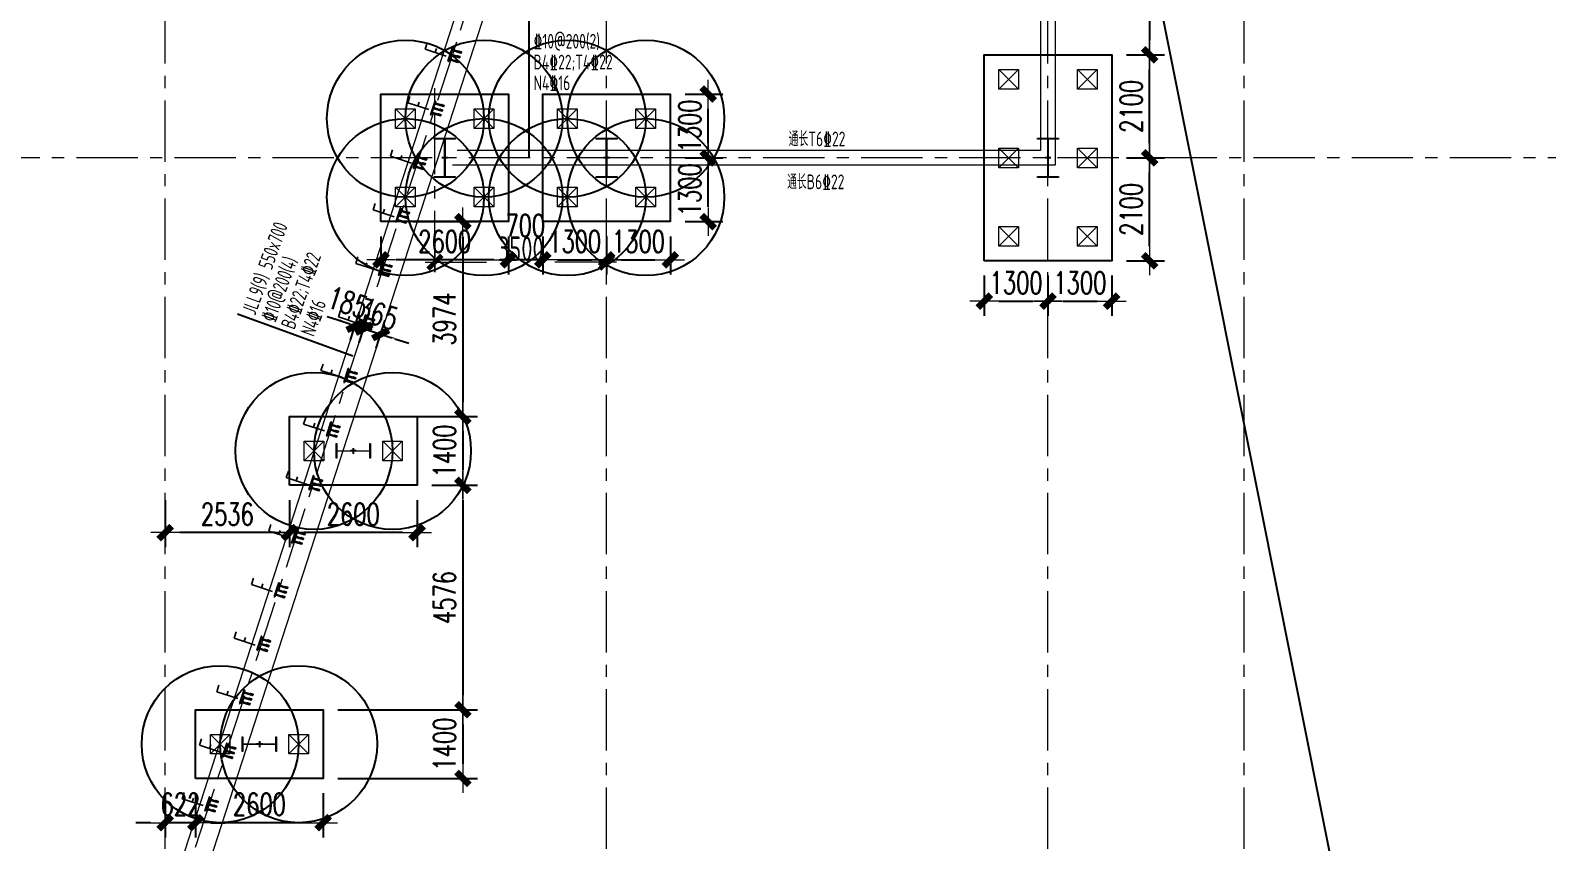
# Model space of a CAD drawing. Extents: x -1201378 to 2367219, y -619313 to 244905.
# Drawn here: x -270507 to -239591, y -233285 to -216749 of the extents above; entities that cross this region are included whole.
import ezdxf

# ---------------------------------------------------------------- set-up
doc = ezdxf.new("R2010")
doc.units = 0
doc.header["$LTSCALE"] = 1000
doc.linetypes.add('CENTER', pattern=[2, 1.25, -0.25, 0.25, -0.25])
doc.layers.get('0').update_dxf_attribs({"linetype": 'CONTINUOUS'})
doc.layers.get('Defpoints').update_dxf_attribs({"linetype": 'CONTINUOUS'})
for name, color, linetype in [('!ZN1-填充-8', 8, 'CONTINUOUS'), ('2钢材断面', 2, 'CONTINUOUS'), ('30预埋件', 30, 'CONTINUOUS'), ('40钢材投影', 40, 'CONTINUOUS'), ('A-WINDOW', 140, 'CONTINUOUS'), ('ALT_CEN-0-30', 1, 'CENTER'), ('S-DOTE1', 140, 'CENTER'), ('S-HATCH1-W', 252, 'CONTINUOUS'), ('S-SKL-H', 151, 'CONTINUOUS'), ('结构轮廓线', 1, 'CONTINUOUS')]:
    doc.layers.add(name, color=color, linetype=linetype)
for name, color, linetype, lineweight in [('S-axis', 111, 'CONTINUOUS', 0), ('S-bkl', 4, 'CONTINUOUS', 0), ('S-col', 2, 'CONTINUOUS', 0), ('S-dim', 81, 'CONTINUOUS', 0), ('S-dote', 5, 'CENTER', 0), ('S-zhuang', 1, 'CONTINUOUS', 0)]:
    doc.layers.add(name, color=color, linetype=linetype, lineweight=lineweight)
doc.styles.add('DHTEXT-1', font='romans.shx', dxfattribs={"width": 0.7, "bigfont": 'chinese.shx'})
doc.styles.add('SS1', font='tj-romans1.shx', dxfattribs={"width": 0.7, "bigfont": 'tj-hztxt1.shx'})
doc.styles.add('TSSD_Dimension', font='tssdeng.shx', dxfattribs={"width": 0.7, "bigfont": 'hztxt.shx'})
doc.styles.add('样式 1', font='yjkeng.shx', dxfattribs={"width": 0.7, "height": 300, "bigfont": 'yjkchn.shx'})
doc.dimstyles.new('S-150-ARCHI', dxfattribs={"dimscale": 150, "dimtxt": 3, "dimasz": 2, "dimexe": 2, "dimexo": 2, "dimgap": 1, "dimtad": 1, "dimdec": 0, "dimzin": 0, "dimdsep": 46, "dimtxsty": 'SS1', "dimblk1": 'TT', "dimblk2": 'TT', "dimsah": 1, "dimcen": 1, "dimclrd": 256, "dimclre": 256, "dimclrt": 256, "dimadec": 0, "dimazin": 0, "dimtfac": 1, "dimtdec": 0, "dimtix": 1, "dimtmove": 2, "dimatfit": 0, "dimldrblk": 'TT', "dimfxl": 2, "dimtolj": 1, "dimtzin": 0, "dimarcsym": 0})
doc.dimstyles.new('TSSD_200_200', dxfattribs={"dimtxt": 500, "dimasz": 200, "dimexe": 200, "dimexo": 500, "dimgap": 200, "dimtad": 1, "dimdec": 0, "dimzin": 0, "dimdsep": 46, "dimtxsty": 'TSSD_Dimension', "dimblk": 'ARCHTICK', "dimcen": 0, "dimdle": 200, "dimclrt": 7, "dimadec": 0, "dimazin": 0, "dimtfac": 1, "dimtdec": 0, "dimtix": 1, "dimtmove": 2, "dimatfit": 3, "dimfxl": 1, "dimtolj": 1, "dimtzin": 0, "dimarcsym": 0})

# ---------------------------------------------------------------- blocks, each defined once
blk = doc.blocks.new('w42343243')
at = {"layer": 'S-col'}
blk.add_lwpolyline([(-165069, 621020), (-164639, 621020), (-164639, 621002), (-164848, 621002), (-164848, 620238), (-164639, 620238), (-164639, 620220), (-165069, 620220), (-165069, 620238), (-164860, 620238), (-164860, 621002), (-165069, 621002)], close=True, dxfattribs=at)
blk = doc.blocks.new('42343')
at = {"layer": 'A-WINDOW'}
for p in [(-142300, -35800), (-139000, -35800), (-130000, -35800)]:
    blk.add_blockref('w42343243', p, dxfattribs=at)
blk = doc.blocks.new('_ArchTick')
at = {"color": 0, "linetype": 'ByBlock', "const_width": 0.5}
blk.add_lwpolyline([(-0.71, -0.71), (0.71, 0.71)], dxfattribs=at)
blk = doc.blocks.new('*D484')
at = {"layer": 'Defpoints', "color": 0, "transparency": 16777216}
for p in [(-262258, -320438), (-258758, -320438), (-258758, -321476)]:
    blk.add_point(p, dxfattribs=at)
at = {"layer": 'S-axis', "color": 0, "lineweight": -2, "transparency": 16777216}
for p, q in [((-262258, -320938), (-262258, -321676)), ((-258758, -320938), (-258758, -321676)), ((-262458, -321476), (-261207, -321476)), ((-258558, -321476), (-259810, -321476))]:
    blk.add_line(p, q, dxfattribs=at)
at = {"layer": 'S-axis', "color": 0, "lineweight": -2, "transparency": 16777216, "xscale": 200, "yscale": 200, "zscale": 200, "rotation": 180}
blk.add_blockref('_ArchTick', (-262258, -321476), dxfattribs=at)
at = {"layer": 'S-axis', "color": 0, "lineweight": -2, "transparency": 16777216, "xscale": 200, "yscale": 200, "zscale": 200}
blk.add_blockref('_ArchTick', (-258758, -321476), dxfattribs=at)
at = {"layer": 'S-axis', "color": 7, "transparency": 16777216, "insert": (-260508, -321201), "char_height": 500, "attachment_point": 5, "style": 'TSSD_Dimension'}
blk.add_mtext('\\A1;3500', dxfattribs=at)
blk = doc.blocks.new('nt66')
at = {"layer": 'S-col'}
blk.add_lwpolyline([(-195790, 766820), (-195490, 766820), (-195490, 766808), (-195636, 766808), (-195636, 766132), (-195490, 766132), (-195490, 766120), (-195790, 766120), (-195790, 766132), (-195644, 766132), (-195644, 766808), (-195790, 766808)], close=True, dxfattribs=at)
blk = doc.blocks.new('S-ZHUANG-400')
at = {"layer": 'S-zhuang'}
for p, q in [((200, -200), (-200, 200)), ((-200, -200), (200, 200))]:
    blk.add_line(p, q, dxfattribs=at)
blk.add_lwpolyline([(-200, 200), (200, 200), (200, -200), (-200, -200)], close=True, dxfattribs=at)
blk = doc.blocks.new('CT6')
at = {"layer": 'S-DOTE1', "ltscale": 0.25}
for p, q in [((-233328, -322445), (-233328, -322565)), ((-233268, -322505), (-233388, -322505))]:
    blk.add_line(p, q, dxfattribs=at)
at = {"layer": 'S-HATCH1-W'}
blk.add_lwpolyline([(-234628, -324605), (-234628, -320405), (-232028, -320405), (-232028, -324605)], close=True, dxfattribs=at)
at = {"layer": 'S-zhuang', "rotation": 90.00000000000001}
for p in [(-234128, -320905), (-232528, -320905), (-234128, -322505), (-232528, -322505), (-234128, -324105), (-232528, -324105)]:
    blk.add_blockref('S-ZHUANG-400', p, dxfattribs=at)
blk = doc.blocks.new('CT4')
at = {"layer": 'Defpoints'}
for centre in [(-100831, -168442), (-99231, -168442), (-100831, -170042), (-99231, -170042)]:
    blk.add_circle(centre, 1600, dxfattribs=at)
at = {"layer": 'S-DOTE1', "ltscale": 0.25}
for p, q in [((-99971, -169242), (-100091, -169242)), ((-100031, -169182), (-100031, -169302))]:
    blk.add_line(p, q, dxfattribs=at)
at = {"layer": 'S-HATCH1-W'}
blk.add_lwpolyline([(-101331, -170542), (-101331, -167942), (-98731, -167942), (-98731, -170542)], close=True, dxfattribs=at)
at = {"layer": 'S-zhuang', "rotation": 90.00000000000001}
for p in [(-100831, -168442), (-99231, -168442), (-100831, -170042), (-99231, -170042)]:
    blk.add_blockref('S-ZHUANG-400', p, dxfattribs=at)
blk = doc.blocks.new('CT2')
at = {"layer": 'Defpoints'}
for centre in [(-193625, -186366), (-193625, -187966)]:
    blk.add_circle(centre, 1600, dxfattribs=at)
at = {"layer": 'S-DOTE1', "ltscale": 0.25}
for p, q in [((-193565, -187166), (-193685, -187166)), ((-193625, -187226), (-193625, -187106))]:
    blk.add_line(p, q, dxfattribs=at)
at = {"layer": 'S-HATCH1-W'}
blk.add_lwpolyline([(-194325, -185866), (-192925, -185866), (-192925, -188466), (-194325, -188466)], close=True, dxfattribs=at)
at = {"layer": 'S-zhuang'}
for p in [(-193625, -186366), (-193625, -187966)]:
    blk.add_blockref('S-ZHUANG-400', p, dxfattribs=at)
blk = doc.blocks.new('TT')
blk.add_line((-0.97, 0), (0.97, 0))
at = {"const_width": 0.45}
blk.add_lwpolyline([(-0.44, -0.44), (0.44, 0.44)], dxfattribs=at)
blk = doc.blocks.new('*D1741')
at = {"layer": 'Defpoints', "color": 0, "transparency": 16777216}
for p in [(-251058, -221448), (-249758, -221448), (-249758, -222269)]:
    blk.add_point(p, dxfattribs=at)
at = {"layer": 'S-dim', "lineweight": -2, "transparency": 16777216}
for p, q in [((-251058, -221748), (-251058, -222569)), ((-249758, -221748), (-249758, -222569)), ((-250758, -222269), (-250058, -222269))]:
    blk.add_line(p, q, dxfattribs=at)
at = {"layer": 'S-dim', "lineweight": -2, "transparency": 16777216, "xscale": 300, "yscale": 300, "zscale": 300, "rotation": 180}
blk.add_blockref('TT', (-251058, -222269), dxfattribs=at)
at = {"layer": 'S-dim', "lineweight": -2, "transparency": 16777216, "xscale": 300, "yscale": 300, "zscale": 300}
blk.add_blockref('TT', (-249758, -222269), dxfattribs=at)
at = {"layer": 'S-dim', "transparency": 16777216, "insert": (-250408, -221894), "char_height": 450, "attachment_point": 5, "style": 'SS1'}
blk.add_mtext('\\A1;1300', dxfattribs=at)
blk = doc.blocks.new('*D1742')
at = {"layer": 'Defpoints', "color": 0, "transparency": 16777216}
for p in [(-249758, -221448), (-248458, -221448), (-248458, -222269)]:
    blk.add_point(p, dxfattribs=at)
at = {"layer": 'S-dim', "lineweight": -2, "transparency": 16777216}
for p, q in [((-249758, -221748), (-249758, -222569)), ((-248458, -221748), (-248458, -222569)), ((-249458, -222269), (-248758, -222269))]:
    blk.add_line(p, q, dxfattribs=at)
at = {"layer": 'S-dim', "lineweight": -2, "transparency": 16777216, "xscale": 300, "yscale": 300, "zscale": 300, "rotation": 180}
blk.add_blockref('TT', (-249758, -222269), dxfattribs=at)
at = {"layer": 'S-dim', "lineweight": -2, "transparency": 16777216, "xscale": 300, "yscale": 300, "zscale": 300}
blk.add_blockref('TT', (-248458, -222269), dxfattribs=at)
at = {"layer": 'S-dim', "transparency": 16777216, "insert": (-249108, -221894), "char_height": 450, "attachment_point": 5, "style": 'SS1'}
blk.add_mtext('\\A1;1300', dxfattribs=at)
blk = doc.blocks.new('*D1743')
at = {"layer": 'Defpoints', "color": 0, "transparency": 16777216}
for p in [(-248458, -219348), (-247686, -219348), (-248458, -221448)]:
    blk.add_point(p, dxfattribs=at)
at = {"layer": 'S-dim', "lineweight": -2, "transparency": 16777216}
for p, q in [((-248158, -219348), (-247386, -219348)), ((-247686, -221148), (-247686, -219648)), ((-248158, -221448), (-247386, -221448))]:
    blk.add_line(p, q, dxfattribs=at)
at = {"layer": 'S-dim', "lineweight": -2, "transparency": 16777216, "xscale": 300, "yscale": 300, "zscale": 300}
for p, rotation in [((-247686, -219348), 90), ((-247686, -221448), 270)]:
    blk.add_blockref('TT', p, dxfattribs=dict(at, rotation=rotation))
at = {"layer": 'S-dim', "transparency": 16777216, "insert": (-248061, -220398), "char_height": 450, "attachment_point": 5, "rotation": 90, "style": 'SS1'}
blk.add_mtext('\\A1;2100', dxfattribs=at)
blk = doc.blocks.new('*D1744')
at = {"layer": 'Defpoints', "color": 0, "transparency": 16777216}
for p in [(-248458, -217248), (-247686, -217248), (-248458, -219348)]:
    blk.add_point(p, dxfattribs=at)
at = {"layer": 'S-dim', "lineweight": -2, "transparency": 16777216}
for p, q in [((-248158, -217248), (-247386, -217248)), ((-247686, -219048), (-247686, -217548)), ((-248158, -219348), (-247386, -219348))]:
    blk.add_line(p, q, dxfattribs=at)
at = {"layer": 'S-dim', "lineweight": -2, "transparency": 16777216, "xscale": 300, "yscale": 300, "zscale": 300}
for p, rotation in [((-247686, -217248), 90), ((-247686, -219348), 270)]:
    blk.add_blockref('TT', p, dxfattribs=dict(at, rotation=rotation))
at = {"layer": 'S-dim', "transparency": 16777216, "insert": (-248061, -218298), "char_height": 450, "attachment_point": 5, "rotation": 90, "style": 'SS1'}
blk.add_mtext('\\A1;2100', dxfattribs=at)
blk = doc.blocks.new('*D1753')
at = {"layer": 'Defpoints', "color": 0, "transparency": 16777216}
for p in [(-260058, -220648), (-258758, -220648), (-258758, -221427)]:
    blk.add_point(p, dxfattribs=at)
at = {"layer": 'S-dim', "lineweight": -2, "transparency": 16777216}
for p, q in [((-260058, -220948), (-260058, -221727)), ((-258758, -220948), (-258758, -221727)), ((-259758, -221427), (-259058, -221427))]:
    blk.add_line(p, q, dxfattribs=at)
at = {"layer": 'S-dim', "lineweight": -2, "transparency": 16777216, "xscale": 300, "yscale": 300, "zscale": 300, "rotation": 180}
blk.add_blockref('TT', (-260058, -221427), dxfattribs=at)
at = {"layer": 'S-dim', "lineweight": -2, "transparency": 16777216, "xscale": 300, "yscale": 300, "zscale": 300}
blk.add_blockref('TT', (-258758, -221427), dxfattribs=at)
at = {"layer": 'S-dim', "transparency": 16777216, "insert": (-259408, -221052), "char_height": 450, "attachment_point": 5, "style": 'SS1'}
blk.add_mtext('\\A1;1300', dxfattribs=at)
blk = doc.blocks.new('*D1754')
at = {"layer": 'Defpoints', "color": 0, "transparency": 16777216}
for p in [(-258758, -220648), (-257458, -220648), (-257458, -221427)]:
    blk.add_point(p, dxfattribs=at)
at = {"layer": 'S-dim', "lineweight": -2, "transparency": 16777216}
for p, q in [((-258758, -220948), (-258758, -221727)), ((-257458, -220948), (-257458, -221727)), ((-258458, -221427), (-257758, -221427))]:
    blk.add_line(p, q, dxfattribs=at)
at = {"layer": 'S-dim', "lineweight": -2, "transparency": 16777216, "xscale": 300, "yscale": 300, "zscale": 300, "rotation": 180}
blk.add_blockref('TT', (-258758, -221427), dxfattribs=at)
at = {"layer": 'S-dim', "lineweight": -2, "transparency": 16777216, "xscale": 300, "yscale": 300, "zscale": 300}
blk.add_blockref('TT', (-257458, -221427), dxfattribs=at)
at = {"layer": 'S-dim', "transparency": 16777216, "insert": (-258108, -221052), "char_height": 450, "attachment_point": 5, "style": 'SS1'}
blk.add_mtext('\\A1;1300', dxfattribs=at)
blk = doc.blocks.new('*D1755')
at = {"layer": 'Defpoints', "color": 0, "transparency": 16777216}
for p in [(-257458, -219348), (-256687, -219348), (-257458, -220648)]:
    blk.add_point(p, dxfattribs=at)
at = {"layer": 'S-dim', "lineweight": -2, "transparency": 16777216}
for p, q in [((-257158, -219348), (-256387, -219348)), ((-256687, -220348), (-256687, -219648)), ((-257158, -220648), (-256387, -220648))]:
    blk.add_line(p, q, dxfattribs=at)
at = {"layer": 'S-dim', "lineweight": -2, "transparency": 16777216, "xscale": 300, "yscale": 300, "zscale": 300}
for p, rotation in [((-256687, -219348), 90), ((-256687, -220648), 270)]:
    blk.add_blockref('TT', p, dxfattribs=dict(at, rotation=rotation))
at = {"layer": 'S-dim', "transparency": 16777216, "insert": (-257062, -219998), "char_height": 450, "attachment_point": 5, "rotation": 90, "style": 'SS1'}
blk.add_mtext('\\A1;1300', dxfattribs=at)
blk = doc.blocks.new('*D1756')
at = {"layer": 'Defpoints', "color": 0, "transparency": 16777216}
for p in [(-257458, -218048), (-256687, -218048), (-257458, -219348)]:
    blk.add_point(p, dxfattribs=at)
at = {"layer": 'S-dim', "lineweight": -2, "transparency": 16777216}
for p, q in [((-257158, -218048), (-256387, -218048)), ((-256687, -219048), (-256687, -218348)), ((-257158, -219348), (-256387, -219348))]:
    blk.add_line(p, q, dxfattribs=at)
at = {"layer": 'S-dim', "lineweight": -2, "transparency": 16777216, "xscale": 300, "yscale": 300, "zscale": 300}
for p, rotation in [((-256687, -218048), 90), ((-256687, -219348), 270)]:
    blk.add_blockref('TT', p, dxfattribs=dict(at, rotation=rotation))
at = {"layer": 'S-dim', "transparency": 16777216, "insert": (-257062, -218698), "char_height": 450, "attachment_point": 5, "rotation": 90, "style": 'SS1'}
blk.add_mtext('\\A1;1300', dxfattribs=at)
blk = doc.blocks.new('*D1757')
at = {"layer": 'Defpoints', "color": 0, "transparency": 16777216}
for p in [(-260758, -220648), (-260058, -220648), (-260758, -221427)]:
    blk.add_point(p, dxfattribs=at)
at = {"layer": 'S-dim', "lineweight": -2, "transparency": 16777216}
for p, q in [((-260758, -220948), (-260758, -221727)), ((-260058, -220948), (-260058, -221727)), ((-261058, -221427), (-261358, -221427)), ((-260058, -221427), (-260758, -221427)), ((-259758, -221427), (-259458, -221427))]:
    blk.add_line(p, q, dxfattribs=at)
at = {"layer": 'S-dim', "lineweight": -2, "transparency": 16777216, "xscale": 300, "yscale": 300, "zscale": 300}
blk.add_blockref('TT', (-260758, -221427), dxfattribs=at)
at = {"layer": 'S-dim', "lineweight": -2, "transparency": 16777216, "xscale": 300, "yscale": 300, "zscale": 300, "rotation": 180}
blk.add_blockref('TT', (-260058, -221427), dxfattribs=at)
at = {"layer": 'S-dim', "transparency": 16777216, "insert": (-260415, -220726), "char_height": 450, "attachment_point": 5, "style": 'SS1'}
blk.add_mtext('\\A1;700', dxfattribs=at)
blk = doc.blocks.new('*D1758')
at = {"layer": 'Defpoints', "color": 0, "transparency": 16777216}
for p in [(-263358, -220648), (-260758, -220648), (-263358, -221427)]:
    blk.add_point(p, dxfattribs=at)
at = {"layer": 'S-dim', "lineweight": -2, "transparency": 16777216}
for p, q in [((-263358, -220948), (-263358, -221727)), ((-260758, -220948), (-260758, -221727)), ((-261058, -221427), (-263058, -221427))]:
    blk.add_line(p, q, dxfattribs=at)
at = {"layer": 'S-dim', "lineweight": -2, "transparency": 16777216, "xscale": 300, "yscale": 300, "zscale": 300, "rotation": 180}
blk.add_blockref('TT', (-263358, -221427), dxfattribs=at)
at = {"layer": 'S-dim', "lineweight": -2, "transparency": 16777216, "xscale": 300, "yscale": 300, "zscale": 300}
blk.add_blockref('TT', (-260758, -221427), dxfattribs=at)
at = {"layer": 'S-dim', "transparency": 16777216, "insert": (-262058, -221052), "char_height": 450, "attachment_point": 5, "style": 'SS1'}
blk.add_mtext('\\A1;2600', dxfattribs=at)
blk = doc.blocks.new('*D1768')
at = {"layer": 'Defpoints', "color": 0, "transparency": 16777216}
for p in [(-267136, -231998), (-264536, -231998), (-267136, -232899)]:
    blk.add_point(p, dxfattribs=at)
at = {"layer": 'S-dim', "lineweight": -2, "transparency": 16777216}
for p, q in [((-267136, -232298), (-267136, -233199)), ((-264536, -232298), (-264536, -233199)), ((-264836, -232899), (-266836, -232899))]:
    blk.add_line(p, q, dxfattribs=at)
at = {"layer": 'S-dim', "lineweight": -2, "transparency": 16777216, "xscale": 300, "yscale": 300, "zscale": 300, "rotation": 180}
blk.add_blockref('TT', (-267136, -232899), dxfattribs=at)
at = {"layer": 'S-dim', "lineweight": -2, "transparency": 16777216, "xscale": 300, "yscale": 300, "zscale": 300}
blk.add_blockref('TT', (-264536, -232899), dxfattribs=at)
at = {"layer": 'S-dim', "transparency": 16777216, "insert": (-265836, -232524), "char_height": 450, "attachment_point": 5, "style": 'SS1'}
blk.add_mtext('\\A1;2600', dxfattribs=at)
blk = doc.blocks.new('*D1769')
at = {"layer": 'Defpoints', "color": 0, "transparency": 16777216}
for p in [(-267758, -231998), (-267136, -231998), (-267758, -232899)]:
    blk.add_point(p, dxfattribs=at)
at = {"layer": 'S-dim', "lineweight": -2, "transparency": 16777216}
for p, q in [((-267758, -232298), (-267758, -233199)), ((-267136, -232298), (-267136, -233199)), ((-268058, -232899), (-268358, -232899)), ((-267136, -232899), (-267758, -232899)), ((-266836, -232899), (-266536, -232899))]:
    blk.add_line(p, q, dxfattribs=at)
at = {"layer": 'S-dim', "lineweight": -2, "transparency": 16777216, "xscale": 300, "yscale": 300, "zscale": 300}
blk.add_blockref('TT', (-267758, -232899), dxfattribs=at)
at = {"layer": 'S-dim', "lineweight": -2, "transparency": 16777216, "xscale": 300, "yscale": 300, "zscale": 300, "rotation": 180}
blk.add_blockref('TT', (-267136, -232899), dxfattribs=at)
at = {"layer": 'S-dim', "transparency": 16777216, "insert": (-267447, -232524), "char_height": 450, "attachment_point": 5, "style": 'SS1'}
blk.add_mtext('\\A1;622', dxfattribs=at)
blk = doc.blocks.new('*D1770')
at = {"layer": 'Defpoints', "color": 0, "transparency": 16777216}
for p in [(-265222, -226022), (-262622, -226022), (-265222, -226986)]:
    blk.add_point(p, dxfattribs=at)
at = {"layer": 'S-dim', "lineweight": -2, "transparency": 16777216}
for p, q in [((-265222, -226322), (-265222, -227286)), ((-262622, -226322), (-262622, -227286)), ((-262922, -226986), (-264922, -226986))]:
    blk.add_line(p, q, dxfattribs=at)
at = {"layer": 'S-dim', "lineweight": -2, "transparency": 16777216, "xscale": 300, "yscale": 300, "zscale": 300, "rotation": 180}
blk.add_blockref('TT', (-265222, -226986), dxfattribs=at)
at = {"layer": 'S-dim', "lineweight": -2, "transparency": 16777216, "xscale": 300, "yscale": 300, "zscale": 300}
blk.add_blockref('TT', (-262622, -226986), dxfattribs=at)
at = {"layer": 'S-dim', "transparency": 16777216, "insert": (-263922, -226611), "char_height": 450, "attachment_point": 5, "style": 'SS1'}
blk.add_mtext('\\A1;2600', dxfattribs=at)
blk = doc.blocks.new('*D1771')
at = {"layer": 'Defpoints', "color": 0, "transparency": 16777216}
for p in [(-267758, -226022), (-265222, -226022), (-267758, -226986)]:
    blk.add_point(p, dxfattribs=at)
at = {"layer": 'S-dim', "lineweight": -2, "transparency": 16777216}
for p, q in [((-267758, -226322), (-267758, -227286)), ((-265222, -226322), (-265222, -227286)), ((-265522, -226986), (-267458, -226986))]:
    blk.add_line(p, q, dxfattribs=at)
at = {"layer": 'S-dim', "lineweight": -2, "transparency": 16777216, "xscale": 300, "yscale": 300, "zscale": 300, "rotation": 180}
blk.add_blockref('TT', (-267758, -226986), dxfattribs=at)
at = {"layer": 'S-dim', "lineweight": -2, "transparency": 16777216, "xscale": 300, "yscale": 300, "zscale": 300}
blk.add_blockref('TT', (-265222, -226986), dxfattribs=at)
at = {"layer": 'S-dim', "transparency": 16777216, "insert": (-266490, -226611), "char_height": 450, "attachment_point": 5, "style": 'SS1'}
blk.add_mtext('\\A1;2536', dxfattribs=at)
blk = doc.blocks.new('*D1772')
at = {"layer": 'Defpoints', "color": 0, "transparency": 16777216}
for p in [(-263002, -220648), (-263002, -224622), (-261688, -224622)]:
    blk.add_point(p, dxfattribs=at)
at = {"layer": 'S-dim', "lineweight": -2, "transparency": 16777216}
for p, q in [((-262702, -220648), (-261388, -220648)), ((-261688, -220948), (-261688, -224322)), ((-262702, -224622), (-261388, -224622))]:
    blk.add_line(p, q, dxfattribs=at)
at = {"layer": 'S-dim', "lineweight": -2, "transparency": 16777216, "xscale": 300, "yscale": 300, "zscale": 300}
for p, rotation in [((-261688, -220648), 90), ((-261688, -224622), 270)]:
    blk.add_blockref('TT', p, dxfattribs=dict(at, rotation=rotation))
at = {"layer": 'S-dim', "transparency": 16777216, "insert": (-262063, -222635), "char_height": 450, "attachment_point": 5, "rotation": 90, "style": 'SS1'}
blk.add_mtext('\\A1;3974', dxfattribs=at)
blk = doc.blocks.new('*D1773')
at = {"layer": 'Defpoints', "color": 0, "transparency": 16777216}
for p in [(-263002, -224622), (-262622, -226022), (-261688, -226022)]:
    blk.add_point(p, dxfattribs=at)
at = {"layer": 'S-dim', "lineweight": -2, "transparency": 16777216}
for p, q in [((-262702, -224622), (-261388, -224622)), ((-261688, -224922), (-261688, -225722)), ((-262322, -226022), (-261388, -226022))]:
    blk.add_line(p, q, dxfattribs=at)
at = {"layer": 'S-dim', "lineweight": -2, "transparency": 16777216, "xscale": 300, "yscale": 300, "zscale": 300}
for p, rotation in [((-261688, -224622), 90), ((-261688, -226022), 270)]:
    blk.add_blockref('TT', p, dxfattribs=dict(at, rotation=rotation))
at = {"layer": 'S-dim', "transparency": 16777216, "insert": (-262063, -225322), "char_height": 450, "attachment_point": 5, "rotation": 90, "style": 'SS1'}
blk.add_mtext('\\A1;1400', dxfattribs=at)
blk = doc.blocks.new('*D1774')
at = {"layer": 'Defpoints', "color": 0, "transparency": 16777216}
for p in [(-262622, -226022), (-264536, -230598), (-261688, -230598)]:
    blk.add_point(p, dxfattribs=at)
at = {"layer": 'S-dim', "lineweight": -2, "transparency": 16777216}
for p, q in [((-262322, -226022), (-261388, -226022)), ((-261688, -226322), (-261688, -230298)), ((-264236, -230598), (-261388, -230598))]:
    blk.add_line(p, q, dxfattribs=at)
at = {"layer": 'S-dim', "lineweight": -2, "transparency": 16777216, "xscale": 300, "yscale": 300, "zscale": 300}
for p, rotation in [((-261688, -226022), 90), ((-261688, -230598), 270)]:
    blk.add_blockref('TT', p, dxfattribs=dict(at, rotation=rotation))
at = {"layer": 'S-dim', "transparency": 16777216, "insert": (-262063, -228310), "char_height": 450, "attachment_point": 5, "rotation": 90, "style": 'SS1'}
blk.add_mtext('\\A1;4576', dxfattribs=at)
blk = doc.blocks.new('*D1775')
at = {"layer": 'Defpoints', "color": 0, "transparency": 16777216}
for p in [(-264536, -230598), (-264536, -231998), (-261688, -231998)]:
    blk.add_point(p, dxfattribs=at)
at = {"layer": 'S-dim', "lineweight": -2, "transparency": 16777216}
for p, q in [((-264236, -230598), (-261388, -230598)), ((-261688, -230898), (-261688, -231698)), ((-264236, -231998), (-261388, -231998))]:
    blk.add_line(p, q, dxfattribs=at)
at = {"layer": 'S-dim', "lineweight": -2, "transparency": 16777216, "xscale": 300, "yscale": 300, "zscale": 300}
for p, rotation in [((-261688, -230598), 90), ((-261688, -231998), 270)]:
    blk.add_blockref('TT', p, dxfattribs=dict(at, rotation=rotation))
at = {"layer": 'S-dim', "transparency": 16777216, "insert": (-262063, -231298), "char_height": 450, "attachment_point": 5, "rotation": 90, "style": 'SS1'}
blk.add_mtext('\\A1;1400', dxfattribs=at)
blk = doc.blocks.new('*D2925')
at = {"layer": 'Defpoints', "color": 0, "transparency": 16777216}
for p in [(-249058, -214022), (-248458, -217248), (-247686, -217248)]:
    blk.add_point(p, dxfattribs=at)
at = {"layer": 'S-dim', "lineweight": -2, "transparency": 16777216}
for p, q in [((-248758, -214022), (-247386, -214022)), ((-247686, -214322), (-247686, -216948)), ((-248158, -217248), (-247386, -217248))]:
    blk.add_line(p, q, dxfattribs=at)
at = {"layer": 'S-dim', "lineweight": -2, "transparency": 16777216, "xscale": 300, "yscale": 300, "zscale": 300}
for p, rotation in [((-247686, -214022), 90), ((-247686, -217248), 270)]:
    blk.add_blockref('TT', p, dxfattribs=dict(at, rotation=rotation))
at = {"layer": 'S-dim', "transparency": 16777216, "insert": (-248061, -215635), "char_height": 450, "attachment_point": 5, "rotation": 90, "style": 'SS1'}
blk.add_mtext('\\A1;3226', dxfattribs=at)
blk = doc.blocks.new('*D6552')
at = {"layer": 'Defpoints', "color": 0, "transparency": 16777216}
for p in [(-263710, -222830), (-264069, -223339), (-263894, -223396)]:
    blk.add_point(p, dxfattribs=at)
at = {"layer": 'S-dim', "lineweight": -2, "transparency": 16777216}
for p, q in [((-264171, -222680), (-264456, -222588)), ((-263977, -223054), (-263793, -222488)), ((-263801, -223111), (-263617, -222545)), ((-263886, -222773), (-263710, -222830)), ((-263425, -222922), (-263139, -223015))]:
    blk.add_line(p, q, dxfattribs=at)
at = {"layer": 'S-dim', "lineweight": -2, "transparency": 16777216, "xscale": 300, "yscale": 300, "zscale": 300}
for p, rotation in [((-263886, -222773), 342.0237134181346), ((-263710, -222830), 162.0237134181346)]:
    blk.add_blockref('TT', p, dxfattribs=dict(at, rotation=rotation))
at = {"layer": 'S-dim', "transparency": 16777216, "insert": (-264035, -222295), "char_height": 450, "attachment_point": 5, "rotation": 342.0237, "style": 'SS1'}
blk.add_mtext('\\A1;185', dxfattribs=at)
blk = doc.blocks.new('*D6553')
at = {"layer": 'Defpoints', "color": 0, "transparency": 16777216}
for p in [(-263362, -222943), (-263894, -223396), (-263546, -223509)]:
    blk.add_point(p, dxfattribs=at)
at = {"layer": 'S-dim', "lineweight": -2, "transparency": 16777216}
for p, q in [((-263801, -223111), (-263617, -222544)), ((-263995, -222737), (-264280, -222644)), ((-263709, -222830), (-263362, -222943)), ((-263453, -223224), (-263269, -222657)), ((-263077, -223036), (-262791, -223128))]:
    blk.add_line(p, q, dxfattribs=at)
at = {"layer": 'S-dim', "lineweight": -2, "transparency": 16777216, "xscale": 300, "yscale": 300, "zscale": 300}
for p, rotation in [((-263709, -222830), 341.9761920690609), ((-263362, -222943), 161.9761920690609)]:
    blk.add_blockref('TT', p, dxfattribs=dict(at, rotation=rotation))
at = {"layer": 'S-dim', "transparency": 16777216, "insert": (-263420, -222530), "char_height": 450, "attachment_point": 5, "rotation": 341.9762, "style": 'SS1'}
blk.add_mtext('\\A1;365', dxfattribs=at)
blk = doc.blocks.new('234')
at = {"layer": '!ZN1-填充-8'}
h = blk.add_hatch(color=252, dxfattribs=at)
h.dxf.hatch_style = 1
h.paths.add_polyline_path([(-105, -10), (-113, -10), (-105, -18)])
h = blk.add_hatch(color=252, dxfattribs=at)
h.dxf.hatch_style = 1
h.paths.add_polyline_path([(-95, -18), (-105, -18), (-105, -10), (-95, -10)])
h = blk.add_hatch(color=252, dxfattribs=at)
h.dxf.hatch_style = 1
h.paths.add_polyline_path([(-95, -10), (-87, -10), (-95, -18)])
h = blk.add_hatch(color=252, dxfattribs=at)
h.dxf.hatch_style = 1
h.paths.add_polyline_path([(-5, -10), (-13, -10), (-5, -18)])
h = blk.add_hatch(color=252, dxfattribs=at)
h.dxf.hatch_style = 1
h.paths.add_polyline_path([(5, -18), (-5, -18), (-5, -10), (5, -10)])
h = blk.add_hatch(color=252, dxfattribs=at)
h.dxf.hatch_style = 1
h.paths.add_polyline_path([(5, -10), (13, -10), (5, -18)])
h = blk.add_hatch(color=252, dxfattribs=at)
h.dxf.hatch_style = 1
h.paths.add_polyline_path([(95, -10), (87, -10), (95, -18)])
h = blk.add_hatch(color=252, dxfattribs=at)
h.dxf.hatch_style = 1
h.paths.add_polyline_path([(105, -18), (95, -18), (95, -10), (105, -10)])
h = blk.add_hatch(color=252, dxfattribs=at)
h.dxf.hatch_style = 1
h.paths.add_polyline_path([(105, -10), (113, -10), (105, -18)])
at = {"layer": '2钢材断面'}
for p, q in [((-150, 0), (-150, -10)), ((150, 0), (-150, 0)), ((150, 0), (150, -10)), ((-94, -10), (-150, -10)), ((0, -10), (-94, -10)), ((106, -10), (0, -10)), ((150, -10), (106, -10))]:
    blk.add_line(p, q, dxfattribs=at)
at = {"layer": '40钢材投影'}
for p, q in [((-105, -18), (-113, -10)), ((-105, -10), (-105, -200)), ((-95, -200), (-105, -200)), ((-95, -10), (-95, -200)), ((-95, -18), (-87, -10)), ((-5, -18), (-13, -10)), ((-5, -10), (-5, -200)), ((5, -200), (-5, -200)), ((5, -10), (5, -200)), ((5, -18), (13, -10)), ((95, -18), (87, -10)), ((95, -10), (95, -200)), ((105, -200), (95, -200)), ((105, -10), (105, -200)), ((105, -18), (113, -10))]:
    blk.add_line(p, q, dxfattribs=at)
for points in [[(-95, -172), (-95, -150), (-85, -150), (-85, -200), (-95, -200), (-95, -184)], [(5, -172), (5, -150), (15, -150), (15, -200), (5, -200), (5, -184)], [(105, -172), (105, -150), (115, -150), (115, -200), (105, -200), (105, -184)]]:
    blk.add_lwpolyline(points, dxfattribs=at)
at = {"layer": 'ALT_CEN-0-30', "ltscale": 0.3}
for p, q in [((-100, 0), (-100, -215)), ((0, 0), (0, -215)), ((100, 0), (100, -215))]:
    blk.add_line(p, q, dxfattribs=at)
blk = doc.blocks.new('20250912155743')
at = {"layer": '40钢材投影', "color": 2, "ltscale": 500, "rotation": 72.02175323771912}
blk.add_blockref('234', (0, 0), dxfattribs=at)
blk = doc.blocks.new('3#轴网')
at = {"layer": 'S-dote'}
for p, q in [((-267758.5, -363428.2), (-267758.5, -277213.2)), ((-258758.5, -363428.2), (-258758.5, -277944.2)), ((-249758.5, -363428.2), (-249758.5, -277944.2)), ((-245758.5, -363428.2), (-245758.5, -277948.2)), ((-262258.5, -321678.2), (-262258.5, -317888.2)), ((-78316.2, -319348.2), (-273210.6, -319348.2))]:
    blk.add_line(p, q, dxfattribs=at)
blk.add_lwpolyline([(-270224.1, -342906.2), (-249758.5, -279830.8)], dxfattribs=at)
at = {"layer": 'S-axis'}
dim = blk.add_linear_dim(base=(-258758.5, -321475.7), p1=(-262258.5, -320438.2), p2=(-258758.5, -320438.2), angle=0, dimstyle='TSSD_200_200', dxfattribs=at)
dim.commit()
dim.dimension.update_dxf_attribs({"geometry": '*D484', "text_midpoint": (-260508.5, -321200.7), "dimtype": 161})

msp = doc.modelspace()

# ---------------------------------------------------------------- linework, layer by layer
at = {"layer": 'Defpoints', "color": 1}
msp.add_line((-252625.7, -190373.6), (-224626.9, -330727.7), dxfattribs=at)
at = {"layer": 'S-bkl'}
for p, q in [((-268451, -236843.8), (-251012.9, -183098.2)), ((-267927.8, -237013.5), (-250596.6, -183597.3)), ((-249908.5, -183597.3), (-249908.5, -219198.2)), ((-249608.5, -183597.3), (-249608.5, -219498.2)), ((-249608.5, -219498.2), (-261899, -219498.2)), ((-249908.5, -219198.2), (-261802.9, -219198.2))]:
    msp.add_line(p, q, dxfattribs=at)
at = {"layer": 'S-SKL-H'}
for p, q in [((-260333.1, -219348.2), (-260333.1, -216346.8)), ((-263928.4, -223390.5), (-266279.8, -222534.6))]:
    msp.add_line(p, q, dxfattribs=at)

# ---------------------------------------------------------------- block references
at = {"layer": 'S-axis'}
msp.add_blockref('3#轴网', (0, 100000), dxfattribs=at)
at = {"layer": 'S-col'}
msp.add_blockref('42343', (45095.7, -804168.2), dxfattribs=at)
at = {"layer": 'S-col', "rotation": 90}
for p in [(502547.9, -29682), (500633.5, -35658.2)]:
    msp.add_blockref('nt66', p, dxfattribs=at)
at = {"layer": 'S-zhuang'}
for name, p in [('CT4', (-162027.3, -50106.2)), ('CT4', (-158727.3, -50106.2)), ('CT6', (-16430.1, 103156.5))]:
    msp.add_blockref(name, p, dxfattribs=at)
at = {"layer": 'S-zhuang', "rotation": 90}
for p in [(-451088.3, -31697.2), (-453002.7, -37673.4)]:
    msp.add_blockref('CT2', p, dxfattribs=at)
at = {"layer": '结构轮廓线', "ltscale": 500}
ref = msp.add_blockref('20250912155743', (-261946.8, -217234.3), dxfattribs=at)
ref.add_attrib('B', 'F', (-262042, -217314.1), dxfattribs={"layer": '30预埋件', "height": 450, "rotation": 251.93351, "style": 'DHTEXT-1', "text_generation_flag": 6, "width": 0.55})
ref = msp.add_blockref('20250912155743', (-262300.8, -218325.6), dxfattribs=at)
ref.add_attrib('B', 'F', (-262396.1, -218405.3), dxfattribs={"layer": '30预埋件', "height": 450, "rotation": 251.93351, "style": 'DHTEXT-1', "text_generation_flag": 6, "width": 0.55})
ref = msp.add_blockref('20250912155743', (-262654.9, -219416.8), dxfattribs=at)
ref.add_attrib('B', 'F', (-262750.2, -219496.6), dxfattribs={"layer": '30预埋件', "height": 450, "rotation": 251.93351, "style": 'DHTEXT-1', "text_generation_flag": 6, "width": 0.55})
ref = msp.add_blockref('20250912155743', (-263008.9, -220508.1), dxfattribs=at)
ref.add_attrib('B', 'F', (-263104.2, -220587.8), dxfattribs={"layer": '30预埋件', "height": 450, "rotation": 251.93351, "style": 'DHTEXT-1', "text_generation_flag": 6, "width": 0.55})
ref = msp.add_blockref('20250912155743', (-263362.9, -221599.4), dxfattribs=at)
ref.add_attrib('B', 'F', (-263458.2, -221679.1), dxfattribs={"layer": '30预埋件', "height": 450, "rotation": 251.93351, "style": 'DHTEXT-1', "text_generation_flag": 6, "width": 0.55})
ref = msp.add_blockref('20250912155743', (-263717.1, -222690.6), dxfattribs=at)
ref.add_attrib('B', 'F', (-263812.4, -222770.3), dxfattribs={"layer": '30预埋件', "height": 450, "rotation": 251.93351, "style": 'DHTEXT-1', "text_generation_flag": 6, "width": 0.55})
ref = msp.add_blockref('20250912155743', (-264071.2, -223781.8), dxfattribs=at)
ref.add_attrib('B', 'F', (-264166.4, -223861.6), dxfattribs={"layer": '30预埋件', "height": 450, "rotation": 251.93351, "style": 'DHTEXT-1', "text_generation_flag": 6, "width": 0.55})
ref = msp.add_blockref('20250912155743', (-264425.1, -224873.1), dxfattribs=at)
ref.add_attrib('B', 'F', (-264520.4, -224952.8), dxfattribs={"layer": '30预埋件', "height": 450, "rotation": 251.93351, "style": 'DHTEXT-1', "text_generation_flag": 6, "width": 0.55})
ref = msp.add_blockref('20250912155743', (-264779.3, -225964.3), dxfattribs=at)
ref.add_attrib('B', 'F', (-264874.6, -226044.1), dxfattribs={"layer": '30预埋件', "height": 450, "rotation": 251.93351, "style": 'DHTEXT-1', "text_generation_flag": 6, "width": 0.55})
ref = msp.add_blockref('20250912155743', (-265133.4, -227055.6), dxfattribs=at)
ref.add_attrib('B', 'F', (-265228.7, -227135.3), dxfattribs={"layer": '30预埋件', "height": 450, "rotation": 251.93351, "style": 'DHTEXT-1', "text_generation_flag": 6, "width": 0.55})
ref = msp.add_blockref('20250912155743', (-265487.4, -228146.8), dxfattribs=at)
ref.add_attrib('B', 'F', (-265582.7, -228226.5), dxfattribs={"layer": '30预埋件', "height": 450, "rotation": 251.93351, "style": 'DHTEXT-1', "text_generation_flag": 6, "width": 0.55})
ref = msp.add_blockref('20250912155743', (-265841.5, -229238.1), dxfattribs=at)
ref.add_attrib('B', 'F', (-265936.8, -229317.8), dxfattribs={"layer": '30预埋件', "height": 450, "rotation": 251.93351, "style": 'DHTEXT-1', "text_generation_flag": 6, "width": 0.55})
ref = msp.add_blockref('20250912155743', (-266195.6, -230329.3), dxfattribs=at)
ref.add_attrib('B', 'F', (-266290.9, -230409), dxfattribs={"layer": '30预埋件', "height": 450, "rotation": 251.93351, "style": 'DHTEXT-1', "text_generation_flag": 6, "width": 0.55})
ref = msp.add_blockref('20250912155743', (-266549.5, -231420.6), dxfattribs=at)
ref.add_attrib('B', 'F', (-266644.8, -231500.3), dxfattribs={"layer": '30预埋件', "height": 450, "rotation": 251.93351, "style": 'DHTEXT-1', "text_generation_flag": 6, "width": 0.55})
ref = msp.add_blockref('20250912155743', (-266903.6, -232511.9), dxfattribs=at)
ref.add_attrib('B', 'F', (-266998.9, -232591.6), dxfattribs={"layer": '30预埋件', "height": 450, "rotation": 251.93351, "style": 'DHTEXT-1', "text_generation_flag": 6, "width": 0.55})

# ---------------------------------------------------------------- texts
at = {"layer": 'S-SKL-H', "style": '样式 1', "width": 0.7}
for s, p in [('%%13210@200(2)', (-260246, -217120.6)), ('B4%%13222;T4%%13222', (-260246, -217545.6)), ('N4%%13216', (-260246, -217970.6)), ('通长T6%%13222', (-255044.3, -219112.8)), ('通长B6%%13222', (-255077.3, -219986.7))]:
    msp.add_text(s, height=300, dxfattribs=at).set_placement(p)
for s, p in [('JLL9(9) 550x700', (-265922.3, -222572.1)), ('%%13210@200(4)', (-265522.9, -222717.5)), ('B4%%13222;T4%%13222', (-265123.5, -222862.8)), ('N4%%13216', (-264724.1, -223008.2))]:
    msp.add_text(s, height=300, rotation=70, dxfattribs=at).set_placement(p)

# ---------------------------------------------------------------- dimensions: what is measured, and where the dimension line sits
at = {"layer": 'S-dim'}
for base, p1, p2, picture, middle in [((-247686.2, -217248.2), (-249058.5, -214022), (-248458.5, -217248.2), '*D2925', (-248061.2, -215635.1)), ((-247686.2, -217248.2), (-248458.5, -219348.2), (-248458.5, -217248.2), '*D1744', (-248061.2, -218298.2)), ((-256686.9, -218048.2), (-257458.5, -219348.2), (-257458.5, -218048.2), '*D1756', (-257061.9, -218698.2)), ((-256686.9, -219348.2), (-257458.5, -220648.2), (-257458.5, -219348.2), '*D1755', (-257061.9, -219998.2)), ((-247686.2, -219348.2), (-248458.5, -221448.2), (-248458.5, -219348.2), '*D1743', (-248061.2, -220398.2)), ((-261688.1, -224622), (-263002.2, -220648.2), (-263002.2, -224622), '*D1772', (-262063.1, -222635.1)), ((-261688.1, -226022), (-263002.2, -224622), (-262622.1, -226022), '*D1773', (-262063.1, -225322)), ((-261688.1, -230598.2), (-262622.1, -226022), (-264536.5, -230598.2), '*D1774', (-262063.1, -228310.1)), ((-261688.1, -231998.2), (-264536.5, -230598.2), (-264536.5, -231998.2), '*D1775', (-262063.1, -231298.2))]:
    dim = msp.add_linear_dim(base=base, p1=p1, p2=p2, angle=90, dimstyle='S-150-ARCHI', dxfattribs=at)
    dim.commit()
    dim.dimension.update_dxf_attribs({"geometry": picture, "text_midpoint": middle})
dim = msp.add_linear_dim(base=(-260758.5, -221426.8), p1=(-260058.5, -220648.2), p2=(-260758.5, -220648.2), dimstyle='S-150-ARCHI', dxfattribs=at)
dim.commit()
dim.dimension.update_dxf_attribs({"geometry": '*D1757', "text_midpoint": (-260415.5, -220726.1), "dimtype": 160})
for base, p1, p2, picture, middle in [((-263358.5, -221426.8), (-260758.5, -220648.2), (-263358.5, -220648.2), '*D1758', (-262058.5, -221051.8)), ((-258758.5, -221426.8), (-260058.5, -220648.2), (-258758.5, -220648.2), '*D1753', (-259408.5, -221051.8)), ((-257458.5, -221426.8), (-258758.5, -220648.2), (-257458.5, -220648.2), '*D1754', (-258108.5, -221051.8)), ((-249758.5, -222269.3), (-251058.5, -221448.2), (-249758.5, -221448.2), '*D1741', (-250408.5, -221894.3)), ((-248458.5, -222269.3), (-249758.5, -221448.2), (-248458.5, -221448.2), '*D1742', (-249108.5, -221894.3)), ((-267758.5, -226985.6), (-265222.1, -226022), (-267758.5, -226022), '*D1771', (-266490.3, -226610.6)), ((-265222.1, -226985.6), (-262622.1, -226022), (-265222.1, -226022), '*D1770', (-263922.1, -226610.6)), ((-267758.5, -232898.7), (-267136.5, -231998.2), (-267758.5, -231998.2), '*D1769', (-267447.5, -232523.7)), ((-267136.5, -232898.7), (-264536.5, -231998.2), (-267136.5, -231998.2), '*D1768', (-265836.5, -232523.7))]:
    dim = msp.add_linear_dim(base=base, p1=p1, p2=p2, dimstyle='S-150-ARCHI', dxfattribs=at)
    dim.commit()
    dim.dimension.update_dxf_attribs({"geometry": picture, "text_midpoint": middle})
dim = msp.add_linear_dim(base=(-263710, -222829.9), p1=(-264069.3, -223339.2), p2=(-263893.8, -223396.2), angle=342.02371, dimstyle='S-150-ARCHI', dxfattribs=at)
dim.commit()
dim.dimension.update_dxf_attribs({"geometry": '*D6552', "text_midpoint": (-264035.3, -222294.9), "dimtype": 161})
dim = msp.add_aligned_dim(p1=(-263893.8, -223396.2), p2=(-263546.3, -223509.2), distance=595.7, dimstyle='S-150-ARCHI', dxfattribs=at)
dim.commit()
dim.dimension.update_dxf_attribs({"geometry": '*D6553', "text_midpoint": (-263419.7, -222529.6)})

doc.saveas('drawing.dxf')
